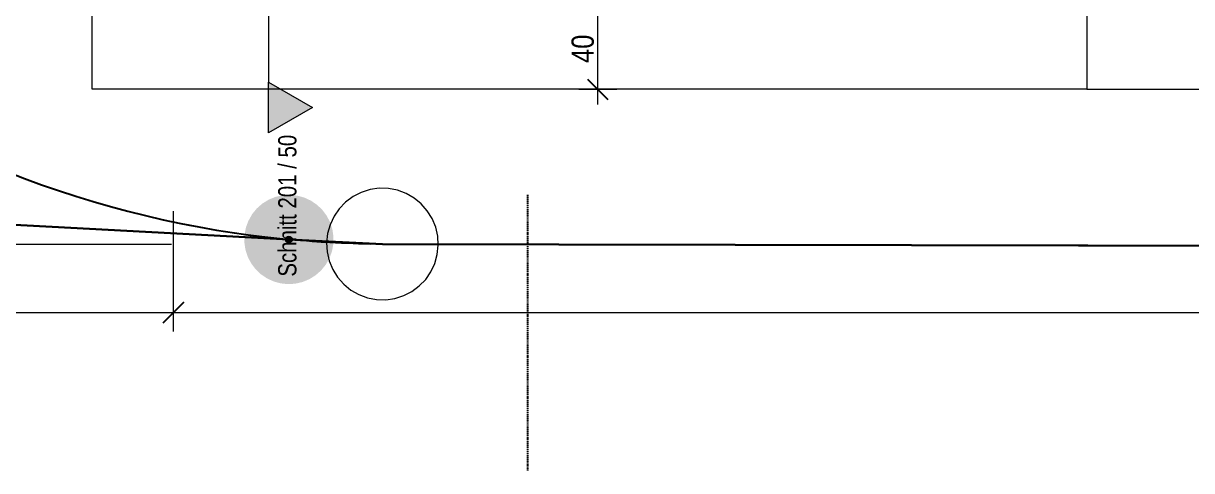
# Model space of a CAD drawing. Header units: millimetres. Extents: x -24363 to 26500, y -21894 to 23000.
# Drawn here: x -14760 to -9004, y -12929 to -10725 of the extents above; entities that cross this region are included whole.
import ezdxf

# ---------------------------------------------------------------- set-up
doc = ezdxf.new("R2010")
doc.units = ezdxf.units.MM
for name, pattern in [('IMPORT-Strich 2_1mm _3_', [3, 2, -1]), ('IMPORT-Strich 6_1mm', [7, 6, -1]), ('IMPORT-Strichpunkt 6_2_2mm Schnitt _3_', [10, 6, -2, 0, -2])]:
    doc.linetypes.add(name, pattern=pattern)
for name, color, linetype, lineweight in [('000 Kataster', 7, 'Continuous', 5), ('000-2 Kataster Parzellenpunkte', 7, 'Continuous', 5), ('000-3 Kataster Parzellengrenzen', 7, 'Continuous', 5), ('035 Decken Neu', 7, 'Continuous', 5), ('110 Bemassungen Ausführung Neu', 7, 'Continuous', 5), ('200 Schnittlinien', 7, 'Continuous', 5), ('Allgemeines Modell', 7, 'Continuous', 5), ('Bemaßungen', 7, 'Continuous', 9), ('Bemaßungen-50', 7, 'Continuous', 9), ('Schnitte', 7, 'Continuous', 9)]:
    doc.layers.add(name, color=color, linetype=linetype, lineweight=lineweight)
doc.layers.add('5773_100 Untergeschoss_dwg', color=7, linetype='Continuous', lineweight=5, true_color=0x767676)
doc.styles.add('Arial Narrow', font='ARIALN.TTF', dxfattribs={"height": 110.000002})
doc.styles.add('Arial_5', font='arial.ttf', dxfattribs={"height": 90})
doc.styles.add('Arial_6', font='arial.ttf', dxfattribs={"width": 0.8, "height": 90})
doc.dimstyles.new('Diagonal_-_1_8_mm_Arial', dxfattribs={"dimscale": 304.8, "dimtxt": 91.823346, "dimasz": 0.328084, "dimexe": 0.393701, "dimexo": 0.246063, "dimgap": 0.287073, "dimtad": 1, "dimdec": 0, "dimlfac": 0.1, "dimzin": 0, "dimdsep": 46, "dimtxsty": 'Arial_5', "dimblk1": 'OBLIQUE', "dimblk2": 'OBLIQUE', "dimsah": 1, "dimcen": 0.09, "dimdle": 0.393701, "dimadec": 3, "dimazin": 2, "dimtfac": 1, "dimtdec": 4, "dimtix": 1, "dimtmove": 0, "dimatfit": 3, "dimfxl": 1, "dimtvp": 1, "dimtfill": 1, "dimtolj": 1, "dimtzin": 0, "dimarcsym": 2})

# ---------------------------------------------------------------- blocks, each defined once
blk = doc.blocks.new('DirectShape - Freifläche-001-17037210-UG')
at = {"layer": 'Allgemeines Modell', "color": 251, "true_color": 0x666666}
for p, q in [((3050.9, 368.2), (2895.3, 424.7)), ((3050.9, 368.2), (3106.9, 347.9)), ((3264.8, 298.3), (3106.9, 347.9)), ((3264.8, 298.3), (3321.7, 280.5)), ((3481.7, 238.1), (3321.7, 280.5)), ((3481.7, 238.1), (3539.3, 222.8)), ((3701, 187.5), (3539.3, 222.8)), ((3701, 187.5), (3759.2, 174.8)), ((3922.4, 146.8), (3759.2, 174.8)), ((3922.4, 146.8), (3981.1, 136.7)), ((4145.3, 115.9), (3981.1, 136.7)), ((4145.3, 115.9), (4204.5, 108.5)), ((4369.4, 95.1), (4204.5, 108.5)), ((4369.4, 95.1), (4428.8, 90.2)), ((4594.2, 84.2), (4428.8, 90.2)), ((4594.2, 84.2), (4653.8, 82)), ((4696.3, 82.6), (4653.8, 82)), ((4696.3, 82.6), (4711.6, 82.8)), ((4711.6, 82.8), (10786.1, 66.9))]:
    blk.add_line(p, q, dxfattribs=at)
at = {"layer": 'Allgemeines Modell', "color": 253, "true_color": 0xa3a3a3}
for p, q in [((3050.9, 368.2), (2895.3, 424.7)), ((3106.9, 347.9), (3050.9, 368.2)), ((3264.8, 298.3), (3106.9, 347.9)), ((3321.7, 280.5), (3264.8, 298.3)), ((3481.7, 238.1), (3321.7, 280.5)), ((3539.3, 222.8), (3481.7, 238.1)), ((3701, 187.5), (3539.3, 222.8)), ((3759.2, 174.8), (3701, 187.5)), ((3922.4, 146.8), (3759.2, 174.8)), ((3981.1, 136.7), (3922.4, 146.8)), ((4145.3, 115.9), (3981.1, 136.7)), ((4204.5, 108.5), (4145.3, 115.9)), ((4369.4, 95.1), (4204.5, 108.5)), ((4428.8, 90.2), (4369.4, 95.1)), ((4594.2, 84.2), (4428.8, 90.2)), ((4653.8, 82), (4594.2, 84.2)), ((4696.3, 82.6), (4653.8, 82)), ((4711.6, 82.8), (4696.3, 82.6)), ((10786.1, 66.9), (4711.6, 82.8))]:
    blk.add_line(p, q, dxfattribs=at)
blk = doc.blocks.new('Modell_Elektroplaner_002_ifc-1-UG')
at = {"layer": 'Allgemeines Modell', "color": 251, "lineweight": 5, "true_color": 0x666666, "rotation": 359.999751747052}
blk.add_blockref('DirectShape - Freifläche-001-17037210-UG', (-17702.2, -11895.4), dxfattribs=at)
blk = doc.blocks.new('5773_100 Untergeschoss_dwg-17512464-UG')
at = {"layer": '000 Kataster'}
for points in [[(-9744, -15178.1), (-9709.7, -15166.3), (-9677.7, -15149), (-9649, -15126.7), (-9624.4, -15099.9), (-9604.6, -15069.5), (-9590, -15036.3), (-9581, -15001), (-9578, -14964.8), (-9581, -14928.6), (-9590, -14893.4), (-9604.6, -14860.1), (-9624.4, -14829.7), (-9649, -14803), (-9677.7, -14780.6), (-9709.7, -14763.4), (-9744, -14751.6), (-9779.9, -14745.6), (-9816.2, -14745.6), (-9852, -14751.6), (-9886.4, -14763.4), (-9918.4, -14780.6), (-9947, -14803), (-9971.7, -14829.7), (-9991.5, -14860.1), (-10006.1, -14893.4), (-10015.3, -14931.8), (-10018, -14964.8), (-10015, -15001), (-10006.1, -15036.3), (-9991.5, -15069.5), (-9971.7, -15100), (-9947, -15126.7), (-9918.4, -15149), (-9886.4, -15166.3), (-9852, -15178.1), (-9816.2, -15184.1), (-9779.9, -15184.1)], [(-9794, -14980.8), (-9791.4, -14979.9), (-9786.9, -14977), (-9785, -14975), (-9782.4, -14970.2), (-9781.5, -14964.8), (-9782.4, -14959.5), (-9785, -14954.7), (-9786.9, -14952.7), (-9791.4, -14949.7), (-9794, -14948.8), (-9799.4, -14948.4), (-9804.7, -14949.7), (-9809.2, -14952.7), (-9811.1, -14954.7), (-9813.6, -14959.5), (-9814.5, -14964.8), (-9813.6, -14970.2), (-9811.1, -14975), (-9809.2, -14977), (-9804.7, -14979.9), (-9799.4, -14981.3), (-9795.3, -14980.9)]]:
    blk.add_hatch(color=256, dxfattribs=at).paths.add_polyline_path(points)
at = {"layer": '000 Kataster', "color": 251, "linetype": 'IMPORT-Strich 6_1mm', "true_color": 0x656565, "flags": 128}
blk.add_lwpolyline([(-9798, -14964.8), (-9348, -14862.8), (16216.9, -7801.7), (22467.1, -6075.3)], dxfattribs=at)
at = {"layer": '000 Kataster', "color": 251, "true_color": 0x656565, "flags": 128}
blk.add_lwpolyline([(22467.1, -6075.3), (16216.9, -7801.7), (-9348, -14862.8), (-9798, -14964.8)], dxfattribs=at)
at = {"layer": '000 Kataster', "color": 251, "true_color": 0x656565}
blk.add_circle((-9798, -14964.8), 16.5, dxfattribs=at)
at = {"layer": '000 Kataster', "color": 251, "linetype": 'IMPORT-Strich 6_1mm', "true_color": 0x656565}
blk.add_arc((-10689, -9994.2), 5049.9, 247.71422, 280.16198, dxfattribs=at)
at = {"layer": '000 Kataster', "color": 251, "true_color": 0x656565}
for centre, radius, start, end in [((-10689, -9994.2), 5049.9, 247.71422, 280.16198), ((-10689, -9994.2), 5049.9, 247.71422, 280.16198), ((-10726.6, -9824.5), 5223.5, 280.24006, 285.30292)]:
    blk.add_arc(centre, radius, start, end, dxfattribs=at)
at = {"layer": '000-2 Kataster Parzellenpunkte', "color": 251, "true_color": 0x656565, "flags": 128}
blk.add_lwpolyline([(-9348, -14587.8), (-9393.3, -14591.6), (-9437.3, -14602.7), (-9478.9, -14621), (-9516.9, -14645.8), (-9550.4, -14676.6), (-9578.3, -14712.4), (-9599.9, -14752.4), (-9614.6, -14795.3), (-9622.1, -14840.1), (-9622.1, -14885.5), (-9614.6, -14930.3), (-9599.9, -14973.3), (-9578.3, -15013.2), (-9550.4, -15049.1), (-9516.9, -15079.8), (-9478.9, -15104.7), (-9437.3, -15122.9), (-9393.3, -15134.1), (-9348, -15137.8), (-9302.8, -15134.1), (-9258.7, -15122.9), (-9217.2, -15104.7), (-9179.1, -15079.8), (-9145.7, -15049.1), (-9117.8, -15013.2), (-9096.2, -14973.3), (-9081.5, -14930.3), (-9074, -14885.5), (-9074, -14840.1), (-9081.5, -14795.3), (-9096.2, -14752.4), (-9117.8, -14712.4), (-9145.7, -14676.6), (-9179.1, -14645.8), (-9217.2, -14621), (-9258.7, -14602.7), (-9302.8, -14591.6)], close=True, dxfattribs=at)
at = {"layer": '000-3 Kataster Parzellengrenzen', "color": 251, "lineweight": 25, "true_color": 0x656565, "flags": 128}
for points in [[(22467.1, -6075.3), (-9348, -14862.8), (-9798, -14964.8), (-14811.3, -16075.7)], [(-14811.3, -16075.7), (-9798, -14964.8), (-9348, -14862.8), (22467.1, -6075.3)]]:
    blk.add_lwpolyline(points, dxfattribs=at)
at = {"layer": '000-3 Kataster Parzellengrenzen', "color": 251, "lineweight": 25, "true_color": 0x656565}
blk.add_arc((-10689, -9994.2), 5049.9, 247.71422, 280.16198, dxfattribs=at)
blk.add_arc((-10689, -9994.2), 5049.9, 247.71422, 280.16198, dxfattribs=at)
at = {"layer": '035 Decken Neu', "linetype": 'IMPORT-Strich 2_1mm _3_', "flags": 128}
blk.add_lwpolyline([(-526.8, -4074.9), (-158.1, -5400.1), (-7788.1, -7523.4), (-6209, -13197.8), (-10929.7, -14511.4), (-14803.6, -590.4)], dxfattribs=at)
blk.add_lwpolyline([(-6209, -13197.8), (1421, -11074.4), (-158.1, -5400.1), (-7788.1, -7523.4)], close=True, dxfattribs=at)
at = {"layer": '110 Bemassungen Ausführung Neu', "color": 254, "lineweight": 25, "true_color": 0xcccccc}
blk.add_line((-8592.4, -13809.1), (-8469.2, -13878.6), dxfattribs=at)
at = {"layer": '110 Bemassungen Ausführung Neu', "color": 254, "true_color": 0xcccccc}
for p, q in [((-8621.1, -13869), (-8440.5, -13818.7)), ((-10224.3, -15554.2), (-10383.4, -14982.2)), ((-11884.9, -15568.8), (-10349.5, -15141.5))]:
    blk.add_line(p, q, dxfattribs=at)
at = {"layer": '110 Bemassungen Ausführung Neu', "color": 254, "true_color": 0xcccccc, "flags": 128}
for points in [[(-13627, -16403.9), (-13554.8, -16383.7), (-10249.4, -15463.9), (13695.7, -8800.4)], [(-13554.8, -16383.7), (-10249.4, -15463.9), (13695.7, -8800.4), (13768, -8780.3)], [(-8510.7, -13916.1), (-8530.8, -13843.9), (-8638, -13458.5), (-8705.1, -13217.7), (-9648.1, -9828.9)]]:
    blk.add_lwpolyline(points, dxfattribs=at)
at = {"layer": '110 Bemassungen Ausführung Neu', "color": 254, "lineweight": 25, "true_color": 0xcccccc, "flags": 128}
blk.add_lwpolyline([(-10284.2, -15525.5), (-10214.6, -15402.3)], close=True, dxfattribs=at)
at = {"layer": '200 Schnittlinien', "linetype": 'IMPORT-Strichpunkt 6_2_2mm Schnitt _3_', "lineweight": 25}
blk.add_line((-8724.7, -14437.6), (-8360.4, -15746.8), dxfattribs=at)
at = {"layer": '110 Bemassungen Ausführung Neu', "color": 254, "true_color": 0xcccccc, "insert": (-8689.9, -13754), "char_height": 110, "width": 167.507, "attachment_point": 1, "rotation": 105.551, "line_spacing_factor": 0.974696, "style": 'Arial Narrow'}
blk.add_mtext('40', dxfattribs=at)
blk = doc.blocks.new('Schnitt - eine Zeile-17117296-UG')
at = {"layer": 'Schnitte'}
blk.add_hatch(color=256, dxfattribs=at).paths.add_polyline_path([(0, 0), (-5, 0), (-2.5, 4.33)])
for p, q in [((-2.5, 4.33), (-5, 0)), ((0, 0), (-2.5, 4.33)), ((-5, 0), (0, 0))]:
    blk.add_line(p, q, dxfattribs=at)
blk = doc.blocks.new('DIMBLOCK40-UG')
at = {"layer": 'Bemaßungen-50'}
for p, q in [((-2699.4, -10770), (-2699.4, -8640)), ((-2699.4, -8760), (-12213.7, -8759.9)), ((-2699.4, -8760), (-2579.4, -8760)), ((-2699.4, -10650), (-2819.4, -10650)), ((-2699.4, -10650), (-2695.2, -10650))]:
    blk.add_line(p, q, dxfattribs=at)
at = {"layer": 'Bemaßungen-50', "lineweight": 35}
for p, q in [((-2699.4, -8760), (-2749.4, -8710)), ((-2699.4, -8760), (-2649.4, -8810)), ((-2699.4, -10650), (-2749.4, -10600)), ((-2699.4, -10650), (-2649.4, -10700))]:
    blk.add_line(p, q, dxfattribs=at)
at = {"layer": 'Bemaßungen-50', "color": 0, "insert": (-2903.8, -9808.8), "char_height": 90, "width": 249.194, "attachment_point": 1, "rotation": 90, "line_spacing_factor": 0.941778, "style": 'Arial_5', "bg_fill": 3, "box_fill_scale": 1.25, "bg_fill_color": 256, "bg_fill_true_color": 13158600, "bg_fill_transparency": 0}
blk.add_mtext('189', dxfattribs=at)
blk = doc.blocks.new('_Oblique')
at = {"color": 0, "linetype": 'ByBlock', "lineweight": -2}
blk.add_line((-0.5, -0.5), (0.5, 0.5), dxfattribs=at)

msp = doc.modelspace()

# ---------------------------------------------------------------- linework, layer by layer
at = {"layer": 'Schnitte'}
msp.add_line((-13551.7, 3522.5), (-13551.7, -11015.4), dxfattribs=at)

# ---------------------------------------------------------------- block references
at = {"lineweight": 5}
msp.add_blockref('Modell_Elektroplaner_002_ifc-1-UG', (0, 0), dxfattribs=at)
at = {"layer": '5773_100 Untergeschoss_dwg', "color": 254, "true_color": 0xcccccc, "rotation": 344.449}
msp.add_blockref('5773_100 Untergeschoss_dwg-17512464-UG', (0, 0), dxfattribs=at)
at = {"layer": 'Schnitte', "extrusion": (0, 0, -1), "xscale": 49.99999999999997, "yscale": 49.99999999999997, "zscale": 49.99999999999997, "rotation": 90.00000000000064}
msp.add_blockref('Schnitt - eine Zeile-17117296-UG', (13551.7, -11015.4), dxfattribs=at)

# ---------------------------------------------------------------- texts
at = {"layer": 'Schnitte', "insert": (-13504.2, -11973.2), "char_height": 90, "width": 827.341, "attachment_point": 1, "rotation": 90, "style": 'Arial_6'}
msp.add_mtext('Schnitt 201 / 50', dxfattribs=at)

# ---------------------------------------------------------------- next in the draw order: dimensions: what is measured, and where the dimension line sits
at = {"layer": 'Bemaßungen'}
dim = msp.add_linear_dim(base=(-2699.4, -8760), p1=(-2770.2, -10650), p2=(-12288.7, -8759.9), angle=89.99975, dimstyle='Diagonal_-_1_8_mm_Arial', override={"dimpost": '<>', "dimfxl": 9704.357055}, dxfattribs=at)
dim.commit()
dim.dimension.update_dxf_attribs({"geometry": 'DIMBLOCK40-UG', "text_midpoint": (-2832.9, -9705)})

doc.saveas('drawing.dxf')
